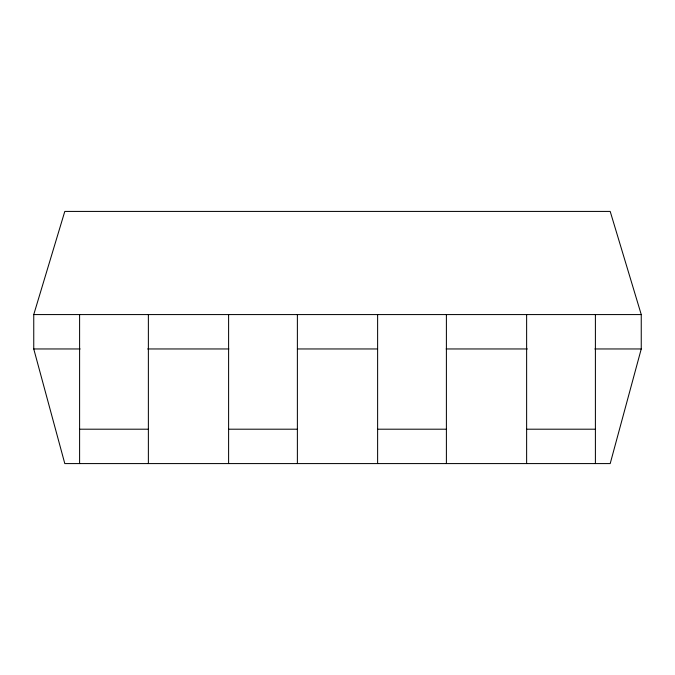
<?xml version="1.0" encoding="UTF-8"?>
<svg xmlns="http://www.w3.org/2000/svg" width="675" height="675" viewBox="0 0 675 675"><rect width="100%" height="100%" fill="white"/><g stroke="black" fill="none" stroke-linecap="round" stroke-linejoin="round"><path stroke-width="1.01" d="M641.25 348.958L610.2 463.582L64.8 463.582L33.75 348.958L33.75 314.575L64.8 211.418L610.2 211.418L641.25 314.575L641.25 348.958L594.844 348.958M33.75 314.575L641.25 314.575M33.75 348.958L80.156 348.958M147.656 348.958L228.867 348.958M297.422 348.958L377.578 348.958M446.133 348.958L527.344 348.958M79.599 429.199L148.373 429.199M228.606 429.199L297.38 429.199M377.62 429.199L446.394 429.199M526.627 429.199L595.401 429.199M595.401 314.575L595.401 463.582M526.627 314.575L526.627 463.582M446.394 314.575L446.394 463.582M377.62 314.575L377.62 463.582M297.38 314.575L297.38 463.582M228.606 314.575L228.606 463.582M148.373 314.575L148.373 463.582M79.599 314.575L79.599 463.582"/></g></svg>
